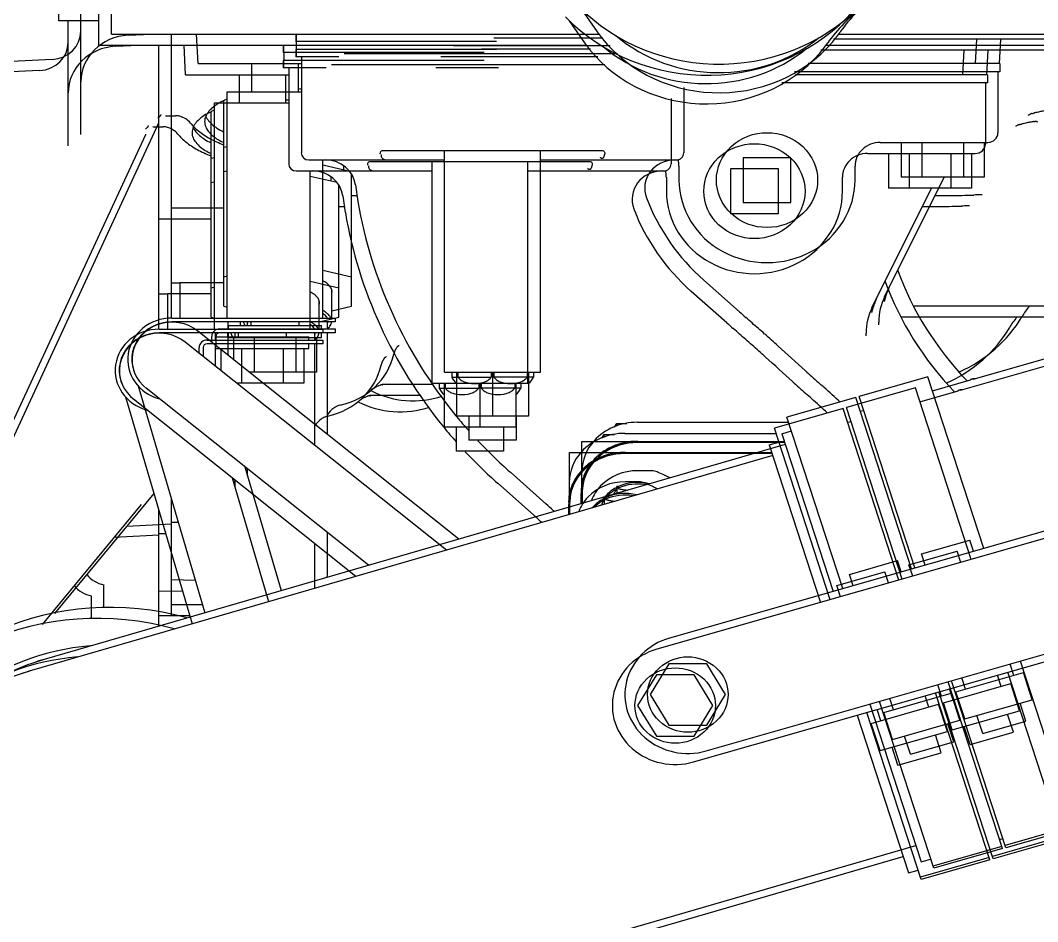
# Model space of a CAD drawing. Header units: inches. Extents: x 4821 to 127877, y 58012 to 433683.
# Drawn here: x 81696 to 81970.5, y 383471.6 to 383714.9 of the extents above; entities that cross this region are included whole.
import ezdxf

# ---------------------------------------------------------------- set-up
doc = ezdxf.new("R2010")
doc.units = ezdxf.units.IN
doc.header["$MEASUREMENT"] = 0
for name, color, linetype in [('A-FURN-FIXD', 10, 'Continuous'), ('A-WALL', 53, 'Continuous'), ('Cloums$0$A-COL-HAT', 8, 'Continuous'), ('EMG - ELEC - ID', 26, 'Continuous'), ('NECB-COLUM', 50, 'Continuous')]:
    doc.layers.add(name, color=color, linetype=linetype)

# ---------------------------------------------------------------- blocks, each defined once
blk = doc.blocks.new('COL BASEMT')
at = {"layer": 'Cloums$0$A-COL-HAT'}
h = blk.add_hatch(dxfattribs=at)
h.set_pattern_fill('ANSI31', color=256, scale=500)
h.set_pattern_definition([(45, (1452118.876, 42013.15), (-44.194174, 44.194174), [])])
h.paths.add_polyline_path([(1693546.85, 345625.99), (1693946.85, 345625.99), (1693950.94, 348875.93), (1693546.85, 348875.93)])
h.paths.add_polyline_path([(1688721.85, 335900.88), (1689121.55, 335900.88), (1689121.85, 337327.04), (1693949.19, 337326.96), (1693946.85, 345125.99), (1693546.85, 345125.99), (1693546.85, 337726.97), (1688721.85, 337727.04)])
h.paths.add_polyline_path([(1641271.85, 335200.88), (1640873.67, 335200.88), (1640871.85, 323973.06), (1689121.85, 323973.08), (1689121.4, 335200.88), (1688721.85, 335200.88), (1688721.85, 324373.08), (1641271.85, 324373.06)])
edge = h.paths.add_edge_path()
edge.add_line((1636446.85, 345125.99), (1636046.85, 345125.99))
edge.add_line((1636046.85, 345125.99), (1636049.02, 337698.91))
edge.add_arc((1626263.14, 338211.03), 9799.28, 305.315023, 357.004292, ccw=False)
edge.add_line((1631927.82, 330214.96), (1632171.53, 329896.4))
edge.add_arc((1626336.78, 338141.43), 10100.73, 305.285859, 355.375183)
edge.add_line((1636404.63, 337327), (1640874.01, 337327))
edge.add_line((1640874.01, 337327), (1640873.78, 335900.88))
edge.add_line((1640873.78, 335900.88), (1641271.85, 335900.88))
edge.add_line((1641271.85, 335900.88), (1641271.85, 337725.88))
edge.add_line((1641271.85, 337725.88), (1636446.85, 337725.88))
edge.add_line((1636446.85, 337725.88), (1636446.85, 345125.99))
h.paths.add_polyline_path([(1636046.85, 345625.99), (1636446.85, 345625.99), (1636446.85, 348875.93), (1636048.92, 348875.93)])
blk = doc.blocks.new('A$C0e128a0b')
at = {"layer": 'A-FURN-FIXD'}
for p, q in [((794.75, 1393.94), (744.72, 1569.03)), ((720.58, 1561.18), (770.61, 1386.1)), ((699.56, 1481.55), (699.56, 1438.48)), ((715.16, 1451.07), (706.35, 1481.93)), ((641.31, 1422.22), (641.31, 1477.14)), ((642.43, 1477.14), (642.43, 1421.17)), ((811.26, 1472.81), (775.53, 1461.2)), ((810.76, 1472.65), (814.97, 1457.92)), ((811.26, 1472.81), (815.47, 1458.09)), ((783.79, 1463.71), (777.99, 1461.83)), ((787.91, 1449.29), (783.79, 1463.71)), ((782.11, 1447.41), (777.99, 1461.83)), ((788.38, 1462.39), (784.52, 1461.14)), ((791.03, 1453.12), (788.38, 1462.39)), ((778.58, 1459.77), (776.17, 1458.98)), ((642.43, 1456.93), (647.65, 1456.64)), ((647.65, 1456.82), (647.65, 1415.75)), ((647.65, 1456.82), (649.37, 1456.82)), ((649.37, 1456.82), (649.37, 1412.84)), ((815.47, 1458.09), (779.74, 1446.47)), ((815.67, 1457.37), (779.95, 1445.75)), ((813.7, 1456.72), (813.49, 1457.44)), ((815.18, 1457.2), (819.39, 1442.48)), ((815.67, 1457.37), (819.88, 1442.64)), ((649.37, 1456.39), (662.49, 1456.39)), ((664.51, 1431.19), (664.51, 1454.24)), ((664.51, 1453.43), (671.95, 1453.43)), ((671.95, 1453.43), (671.95, 1435.66)), ((675.74, 1452.99), (675.74, 1453)), ((751.4, 1453.35), (714.7, 1441.42)), ((791.03, 1453.12), (787.17, 1451.87)), ((642.43, 1451.78), (647.65, 1451.49)), ((717.65, 1442.38), (715.32, 1450.54)), ((752.03, 1451.14), (749.61, 1450.35)), ((752.56, 1440.05), (749.61, 1450.35)), ((664.51, 1448.99), (671.95, 1448.99)), ((713.61, 1448.13), (713.61, 1448.13)), ((781.52, 1449.47), (779.11, 1448.69)), ((787.91, 1449.29), (782.11, 1447.41)), ((788.2, 1448.26), (782.41, 1446.38)), ((792.32, 1433.85), (788.2, 1448.26)), ((675.87, 1442.92), (675.87, 1446.04)), ((786.53, 1431.96), (782.41, 1446.38)), ((792.8, 1446.94), (788.94, 1445.69)), ((795.45, 1437.68), (792.8, 1446.94)), ((697.57, 1432.12), (671.95, 1444.87)), ((783, 1444.32), (780.58, 1443.54)), ((714.7, 1441.42), (718.91, 1426.69)), ((819.88, 1442.64), (784.16, 1431.02)), ((818.49, 1439.93), (817.9, 1441.99)), ((664.51, 1440.1), (671.95, 1440.1)), ((754.97, 1440.84), (752.56, 1440.05)), ((784.75, 1428.96), (818.49, 1439.93)), ((755.6, 1438.62), (718.91, 1426.69)), ((755.81, 1437.9), (719.12, 1425.97)), ((795.45, 1437.68), (791.59, 1436.42)), ((860.89, 1280.58), (814.98, 1438.79)), ((664.51, 1435.66), (671.95, 1435.66)), ((756.44, 1435.69), (754.03, 1434.9)), ((756.97, 1424.6), (754.03, 1434.9)), ((785.94, 1434.02), (783.53, 1433.24)), ((792.32, 1433.85), (786.53, 1431.96)), ((697.63, 1432.32), (697.63, 1432.32)), ((703.58, 1430.87), (703, 1430.87)), ((722.06, 1426.93), (721.86, 1427.65)), ((672.58, 1425.81), (669.56, 1425.81)), ((719.12, 1425.97), (723.33, 1411.24)), ((759.39, 1425.39), (756.97, 1424.6)), ((640.84, 1422.66), (640.84, 1422.66)), ((760.02, 1423.17), (723.33, 1411.24)), ((726.86, 1410.14), (760.61, 1421.11)), ((715.91, 1417.99), (715.92, 1418)), ((667.78, 1412.09), (667.78, 1401.84)), ((677.39, 1412.09), (667.78, 1412.09)), ((677.39, 1401.84), (677.39, 1412.09)), ((724.42, 1379.21), (724.42, 1411.6)), ((726.86, 1410.14), (726.27, 1412.2)), ((729.14, 1410.88), (775.17, 1252.28)), ((728.49, 1367.37), (728.49, 1410.67)), ((728.51, 1379.28), (728.51, 1410.68)), ((728.75, 1410.75), (728.75, 1379.28)), ((667.78, 1401.84), (677.39, 1401.84)), ((700.79, 1401.09), (694.03, 1393.45)), ((782.68, 1398.1), (776.12, 1394.06)), ((789.25, 1394.06), (782.68, 1398.1)), ((694.03, 1393.46), (694.03, 1393.46)), ((776.12, 1394.06), (776.12, 1385.98)), ((789.25, 1385.98), (789.25, 1394.06)), ((652.78, 1389.15), (666.74, 1389.15)), ((668.26, 1358.49), (668.26, 1387.53)), ((669.56, 1388.13), (672.58, 1388.13)), ((776.12, 1385.98), (782.68, 1381.94)), ((782.68, 1381.94), (789.25, 1385.98)), ((734.79, 1382.61), (734.79, 1379.28)), ((728.49, 1379.21), (728.49, 1379.21)), ((728.51, 1379.25), (728.51, 1379.25)), ((724.68, 1374.83), (724.68, 1377)), ((728.61, 1377.4), (728.61, 1377.4)), ((728.76, 1376.51), (728.76, 1376.51)), ((641.61, 1374.6), (641.61, 1374.6)), ((645.45, 1316.46), (645.45, 1374.94)), ((725.45, 1374.33), (724.68, 1374.83)), ((725.27, 1374.83), (724.68, 1374.83)), ((729.22, 1374.84), (729.22, 1374.84)), ((729.65, 1373.77), (729.65, 1373.77)), ((738.19, 1375.13), (738.19, 1374.83)), ((738.19, 1375.13), (738.55, 1375.13)), ((738.19, 1375.13), (738.19, 1375.13)), ((738.19, 1374.83), (738.42, 1374.68)), ((738.19, 1374.83), (739.6, 1374.83)), ((738.42, 1374.68), (738.78, 1374.68)), ((738.55, 1375.13), (738.55, 1375.13)), ((642.17, 1371.87), (642.17, 1348.54)), ((643.83, 1373.43), (643.83, 1339.86)), ((666.24, 1371.83), (666.3, 1372)), ((666.24, 1324.64), (666.24, 1371.83)), ((666.3, 1372), (666.48, 1372.15)), ((666.48, 1372.15), (666.74, 1372.25)), ((666.74, 1372.25), (666.84, 1372.26)), ((666.84, 1372.26), (666.95, 1372.26)), ((666.95, 1372.26), (667.05, 1372.25)), ((730.34, 1372.46), (730.34, 1372.46)), ((636.1, 1367.35), (640.84, 1370.63)), ((641.31, 1266.69), (641.31, 1371.06)), ((731.18, 1371.27), (731.18, 1371.27)), ((731.92, 1370.43), (731.92, 1370.43)), ((737.95, 1367.37), (728.49, 1367.37)), ((737.95, 1367.29), (737.95, 1367.29)), ((739.32, 1367.43), (741.75, 1367.43)), ((739.32, 1367.43), (739.32, 1367.43)), ((738.91, 1367.22), (738.91, 1367.22)), ((739.13, 1367.22), (739.13, 1367.22)), ((739.14, 1367.23), (739.14, 1367.23)), ((739.3, 1367.22), (739.3, 1367.22)), ((741.81, 1367.22), (739.66, 1367.22)), ((739.66, 1367.22), (739.66, 1367.22)), ((735.11, 1352.04), (741.88, 1359.67)), ((713.68, 1358.49), (666.24, 1358.49)), ((713.68, 1337.98), (713.68, 1358.49)), ((713.68, 1356.97), (714.73, 1356.97)), ((714.73, 1356.97), (714.73, 1355.93)), ((713.68, 1355.93), (723.08, 1355.93)), ((713.68, 1355.67), (714.73, 1355.67)), ((714.73, 1355.67), (714.73, 1348.49)), ((723.08, 1355.93), (723.08, 1340.54)), ((646.2, 1352.21), (646.2, 1338.8)), ((723.08, 1353.29), (728.25, 1353.29)), ((728.25, 1353.29), (728.25, 1343.17)), ((642.92, 1349.1), (642.92, 1306.13)), ((644.59, 1349.1), (644.59, 1306.13)), ((713.68, 1348.49), (714.73, 1348.49)), ((713.68, 1348.23), (723.08, 1348.23)), ((713.68, 1347.97), (714.73, 1347.97)), ((714.73, 1340.8), (714.73, 1347.97)), ((728.36, 1345.09), (728.36, 1345.09)), ((723.08, 1343.17), (728.25, 1343.17)), ((749.41, 1341.04), (704.88, 1285.15)), ((713.68, 1340.8), (714.73, 1340.8)), ((713.68, 1340.54), (723.08, 1340.54)), ((713.68, 1339.5), (714.73, 1339.5)), ((714.73, 1339.5), (714.73, 1340.54)), ((723, 1340.4), (723, 1340.4)), ((723.12, 1340.5), (723.18, 1340.54)), ((723.18, 1340.54), (723.18, 1340.54)), ((713.68, 1337.98), (666.24, 1337.98)), ((668.26, 1308.93), (668.26, 1337.98)), ((716.35, 1335.59), (716.35, 1324.59)), ((666.3, 1324.47), (666.24, 1324.64)), ((666.48, 1324.32), (666.3, 1324.47)), ((666.74, 1324.22), (666.48, 1324.32)), ((666.84, 1324.21), (666.74, 1324.22)), ((666.95, 1324.21), (666.84, 1324.21)), ((667.05, 1324.22), (666.95, 1324.21)), ((755.02, 1321.68), (717.09, 1274.08)), ((673.6, 1318.89), (677.14, 1319.42)), ((677.14, 1319.42), (677.14, 1319.42)), ((670.73, 1317.67), (669.41, 1311.88)), ((699.58, 1318.04), (671.38, 1318.04)), ((675.87, 1318.04), (675.87, 1319.23)), ((693.32, 1318.04), (691.92, 1311.88)), ((700.55, 1313.81), (699.58, 1318.04)), ((646.2, 1315.35), (646.2, 1306.13)), ((669.46, 1316.33), (670.43, 1316.33)), ((702.11, 1313.81), (696.05, 1313.81)), ((696.86, 1313.83), (696.86, 1313.83)), ((702.11, 1279.58), (702.11, 1314.58)), ((702.11, 1314.58), (702.92, 1314.58)), ((702.92, 1314.58), (702.92, 1279.58)), ((704.44, 1312.92), (702.92, 1312.92)), ((703.18, 1312.93), (703.18, 1312.93)), ((704.44, 1289.85), (704.44, 1314.58)), ((704.44, 1314.58), (705.24, 1314.58)), ((705.24, 1314.58), (705.24, 1289.85)), ((727, 1312.92), (705.24, 1312.92)), ((753.53, 1312.92), (748.04, 1312.92)), ((702.11, 1311.88), (668.26, 1311.88)), ((703.73, 1291.7), (703.73, 1311.61)), ((704.44, 1311.61), (703.73, 1311.61)), ((706.25, 1311.61), (705.24, 1311.61)), ((706.25, 1291.7), (706.25, 1311.61)), ((706.25, 1310.54), (713.69, 1310.54)), ((713.69, 1310.54), (713.69, 1296.21)), ((646.2, 1307.32), (666.74, 1307.32)), ((647.65, 1285.25), (647.65, 1307.32)), ((647.65, 1306.64), (653.66, 1306.64)), ((653.08, 1306.64), (653.08, 1306.64)), ((653.66, 1291.43), (653.66, 1307.32)), ((702.92, 1306.79), (703.73, 1306.79)), ((641.31, 1306.17), (642.92, 1306.17)), ((641.31, 1306.13), (642.92, 1306.13)), ((642.92, 1306.24), (644.59, 1306.24)), ((644.59, 1306.17), (646.2, 1306.17)), ((644.59, 1306.13), (646.2, 1306.13)), ((706.25, 1306.1), (713.69, 1306.1)), ((733.94, 1295.23), (760.44, 1303.01)), ((647.65, 1296.67), (653.66, 1296.67)), ((702.92, 1296.52), (703.73, 1296.52)), ((703.73, 1295.82), (702.92, 1295.82)), ((703.18, 1295.8), (703.18, 1295.8)), ((706.25, 1297.21), (713.69, 1297.21)), ((735.96, 1295.82), (734.41, 1295.82)), ((734.68, 1295.44), (734.68, 1295.82)), ((703.73, 1294.26), (702.92, 1294.26)), ((702.11, 1291.43), (653.66, 1291.43)), ((665.51, 1290.69), (665.35, 1291.43)), ((670.65, 1291.43), (670.82, 1290.69)), ((693.16, 1291.43), (693.32, 1290.69)), ((699.58, 1290.69), (699.75, 1291.43)), ((702.92, 1291.57), (704.44, 1291.57)), ((704.44, 1291.7), (703.73, 1291.7)), ((706.25, 1291.7), (705.24, 1291.7)), ((705.24, 1291.57), (709.99, 1291.57)), ((706.25, 1292.77), (710.95, 1292.77)), ((655.58, 1290.69), (655.58, 1290.69)), ((699.58, 1290.69), (655.59, 1290.69)), ((678.55, 1290.69), (678.55, 1279.5)), ((694.51, 1281.34), (694.51, 1290.69)), ((706.05, 1288.99), (707.94, 1288.99)), ((707.25, 1288.13), (706.05, 1288.13)), ((647.65, 1285.25), (641.31, 1284.9)), ((716.58, 1272.39), (765.18, 1286.67)), ((758.28, 1284.64), (758.16, 1279.5)), ((763.4, 1279.5), (763.4, 1286.14)), ((658.79, 1279.5), (658.79, 1280.4)), ((658.93, 1281.33), (658.93, 1281.33)), ((694.51, 1281.34), (702.11, 1281.34)), ((694.61, 1281.34), (694.61, 1279.5)), ((702.92, 1281.34), (703.16, 1281.34)), ((745.89, 1281), (745.89, 1279.5)), ((702.11, 1279.5), (641.31, 1279.5)), ((658.84, 1278.32), (658.79, 1279.5)), ((658.85, 1278.26), (658.84, 1278.33)), ((765.61, 1279.5), (740.77, 1279.5)), ((746.24, 1279.5), (746.71, 1269.93)), ((658.55, 1277.3), (658.55, 1277.3)), ((660.46, 1276.71), (660.41, 1276.75)), ((660.46, 1276.71), (660.46, 1276.71)), ((660.49, 1276.69), (660.46, 1276.71)), ((660.51, 1276.68), (751.97, 1234.28)), ((641.58, 1270.22), (641.33, 1275.15)), ((739.67, 1275.75), (765.33, 1254.51)), ((713.11, 1271.37), (713.32, 1271.44)), ((641.31, 1266.69), (303.8, 1266.69)), ((636.12, 1266.69), (636.12, 1258.08)), ((759.19, 1265.07), (759.19, 1265.07)), ((764.14, 1265.07), (759.2, 1265.07)), ((662.85, 1260.12), (636.12, 1260.12)), ((636.12, 1258.08), (611.3, 1258.08)), ((646.76, 1253.99), (647.26, 1243.94))]:
    blk.add_line(p, q, dxfattribs=at)
for centre, major_axis, start_param, end_param in [((654.68, 1468.27), (0, -3.33), 1.284603, 1.32478), ((657.13, 1467.61), (0, -0.63), 1.325873, 1.420808), ((657.6, 1467.56), (0, 0.124), -1.551675, -1.342298), ((657.49, 1467.55), (0, -0.249), 1.421115, 1.584745), ((658.2, 1467.15), (0, 0.585), 1.347059, 1.708368), ((658.67, 1467.22), (0, 1.09), 1.706665, 1.773265), ((658.72, 1467.03), (0, -1.16), 4.447893, 4.493008), ((655.28, 1466.45), (0, -2.6), 1.742385, 1.7844), ((655.56, 1466.51), (0, 2.3), -1.437796, -1.404794), ((652.78, 1466.12), (0, -5.29), 1.68117, 1.703349), ((666.33, 1467.72), (0, -9.26), -1.460195, -1.447323), ((660.19, 1466.9), (0, 2.65), 1.692325, 1.736973), ((661.61, 1467.17), (0, 4.19), 1.740477, 1.759048), ((689.08, 1472.7), (0, 34.01), 1.757384, 1.784292), ((701.36, 1475.57), (0, -47.42), -1.356527, -1.346869), ((683.61, 1471.06), (0, 27.95), 1.787821, 1.808186), ((664.96, 1466.25), (0, -7.5), -1.333331, -1.287089), ((652.4, 1462.24), (0, 6.5), -1.325158, -1.271902), ((656.39, 1463.32), (0, 2.1), -1.384048, -1.332156), ((660.94, 1464.17), (0, -2.82), -1.410271, -1.353812), ((659.1, 1463.74), (0, -0.814), -1.349931, -1.130502), ((659.38, 1463.89), (0, -1.15), -1.11955, -0.991988), ((655.58, 1461.17), (0, -3.73), 2.103249, 2.166026), ((658.04, 1462.73), (0, 0.681), -1.149486, -1.050333), ((711.6, 1480.37), (0, 21.53), 2.502289, 2.63473), ((658.56, 1462.93), (0, -0.0912), 0.288253, 0.932354), ((658.37, 1462.88), (0, 0.299), -1.336066, -1.144127), ((658.57, 1462.92), (0, -0.0746), 0.999102, 1.55484), ((658.52, 1462.92), (0, -0.134), 1.540612, 1.808472), ((688.08, 1435.19), (0, -30.15), 2.014452, 2.634771), ((662.49, 1454.24), (0, 2.15), -1.570796, 0), ((715.09, 1453.08), (0, -41.97), -1.56894, -1.558577), ((749.05, 1453.71), (0, 78.2), 1.585417, 1.6021), ((402.24, 1441.82), (0, 291.92), -1.547374, -1.538435), ((568.49, 1446.02), (0, 114.54), -1.570573, -1.547791), ((669.53, 1504.3), (0, -73.35), 0.329034, 0.73282), ((700.72, 1444.91), (0, -13.01), -0.432591, -0.408233), ((702.01, 1448.19), (0, 16.56), 2.735491, 2.792895), ((700.17, 1442.67), (0, -10.71), -0.351827, -0.320731), ((657.14, 1449.35), (0, -31.86), -0.932377, -0.577134), ((669.56, 1431.19), (0, 5.38), 1.570796, 3.141593), ((699.46, 1440.37), (0, -8.28), -0.322261, -0.25529), ((703, 1444.87), (0, 14), 2.70526, 3.141592), ((699.78, 1441.73), (0, 9.68), 2.888336, 2.902412), ((699.72, 1441.48), (0, 9.43), 2.902078, 2.913782), ((701.06, 1447.73), (0, 15.84), 2.915354, 2.929292), ((686.57, 1376.05), (0, 57.49), -0.216143, -0.212301), ((695.92, 1421.5), (0, 10.96), -0.231621, -0.216512), ((696.87, 1425.75), (0, -6.59), 2.88541, 2.910526), ((698.54, 1432.57), (0, 0.458), 2.885393, 2.906662), ((698.63, 1432.97), (0, 0.873), 2.908391, 2.930542), ((697.82, 1428.92), (0, -3.26), 2.924702, 2.930592), ((698.36, 1431.52), (0, 0.604), -0.241345, -0.217489), ((698.41, 1431.77), (0, 0.351), -0.294843, -0.239976), ((698.45, 1431.88), (0, -0.232), 2.742581, 2.848052), ((698.46, 1431.93), (0, -0.184), 2.532303, 2.743872), ((698.53, 1432.03), (0, 0.0524), -0.674531, -0.596607), ((698.55, 1432.06), (0, 0.0205), -0.802538, -0.675456), ((698.56, 1432.06), (0, 0.0115), -1.01448, -0.800739), ((698.56, 1432.07), (0, 0.00719), -1.502737, -1.008425), ((609.41, 1396.75), (0, -40.91), 0.73996, 2.44791), ((672.58, 1406.97), (0, -18.84), 0, 3.141593), ((625.71, 1397.76), (0, -29.67), 2.469466, 2.566491), ((2995.98, -919.35), (0, 3373.16), 0.803356, 0.804773), ((624.55, 1396.66), (0, -31.3), 0.588577, 2.460294), ((618.81, 1396.62), (0, -32.81), 0.835187, 2.286385), ((672.58, 1406.97), (0, 10.83), 3.926991, 10.210176), ((314.65, 1825.93), (0, -591.28), 0.802667, 0.809433), ((1078.98, 1049.15), (0, -534.82), 3.948305, 3.951364), ((2481.03, -408), (0, 2622.8), 0.802232, 0.805283), ((1221.93, 883.6), (0, 759.48), 0.806172, 0.811439), ((988.68, 1119.99), (0, 416.28), 0.81184, 0.81627), ((3277.17, -1171.26), (0, 3764.2), 0.816957, 0.817937), ((115.92, 1989.69), (0, 857.7), 3.956059, 3.958209), ((782.68, 1390.02), (0, 8.61), 3.926991, 10.210176), ((661.22, 1426.53), (0, -48.15), 0.341554, 0.813645), ((782.68, 1390.02), (0, -13.46), -1.274928, 1.866665), ((666.74, 1387.53), (0, -1.62), 1.570796, 3.141593), ((669.56, 1382.74), (0, 5.38), 0, 0.275502), ((674.32, 1387.25), (0, -6.46), -1.569422, 0.341548), ((749.88, 1377.27), (0, 16.97), 1.093765, 1.181905), ((745.8, 1379.54), (0, -12.06), 4.135508, 4.237565), ((747.58, 1378.29), (0, -14.32), 4.324747, 4.405989), ((745.93, 1379.28), (0, 9.24), 1.299221, 2.035894), ((746.29, 1379.28), (0, 9.24), 1.376783, 2.035894), ((735.77, 1379.14), (0, -12.11), 4.706619, 5.571974), ((740.3, 1379.21), (0, -12.6), -1.570624, -1.42612), ((740.47, 1379.28), (0, -12.76), -1.570796, -1.568734), ((740.41, 1379.26), (0, 12.69), 1.571729, 2.003648), ((740.19, 1379.24), (0, 12.21), 1.567982, 2.212531), ((744.78, 1379.21), (0, -10.66), 4.706109, 5.540175), ((740.26, 1379.21), (0, 12.56), 1.715427, 1.78695), ((740.11, 1379.17), (0, 12.39), 1.786938, 1.927976), ((732.4, 1377.36), (0, 6.95), 4.478839, 4.535418), ((728.69, 1378.06), (0, 10.97), 4.536016, 4.607736), ((721.22, 1378.92), (0, 18.98), 4.606804, 4.617097), ((739.97, 1379.12), (0, -12.24), -1.213498, -1.11859), ((739.54, 1378.75), (0, -11.63), -1.144614, -0.409668), ((739.78, 1379.02), (0, 12.02), 2.023032, 2.148006), ((745.36, 1378.95), (0, -8.54), -1.047583, -0.68475), ((736.43, 1376.16), (0, -2.49), 1.145226, 1.250763), ((734.82, 1376.74), (0, 4.3), 4.390682, 4.482188), ((735.33, 1365.41), (0, -9.98), 2.739594, 2.764477), ((745.71, 1378.95), (0, 8.54), 2.094047, 2.382139), ((733.39, 1360.74), (0, -15.09), 2.684836, 2.734219), ((727.86, 1348.86), (0, -28.35), 2.676318, 2.682878), ((666.4, 1368.68), (0, -3.64), 2.875261, 2.950781), ((666.73, 1369.96), (0, -2.31), 2.762088, 2.877712), ((667.03, 1370.77), (0, 1.44), -0.481323, -0.382292), ((667.26, 1371.23), (0, -0.914), 2.515696, 2.660307), ((667.45, 1371.51), (0, -0.565), 2.343194, 2.51383), ((667.56, 1371.63), (0, -0.399), 2.171714, 2.339661), ((667.67, 1371.71), (0, -0.262), 1.463664, 2.190395), ((667.47, 1371.74), (0, -0.481), 1.187156, 1.337816), ((667.58, 1371.71), (0, -0.355), 1.338445, 1.466588), ((739.62, 1378.9), (0, 11.8), 2.148042, 2.274523), ((739.39, 1378.53), (0, 11.1), 2.207413, 3.119434), ((745, 1378.44), (0, -7.91), -0.688111, -0.680984), ((666.66, 1372.24), (0, 1.48), 3.987646, 4.057048), ((666.94, 1372.02), (0, -1.11), 0.908169, 1.076488), ((667.28, 1371.82), (0, 0.693), 4.221744, 4.332638), ((734.98, 1378.24), (0, -10.88), -0.706449, -0.003472), ((739.38, 1378.69), (0, 11.47), 2.274793, 2.374878), ((739.26, 1378.56), (0, -11.29), -0.766777, -0.585328), ((743.97, 1378.32), (0, -9.42), -0.739, -0.321076), ((739.67, 1378.01), (0, -10.79), -0.499223, -0.053086), ((739.15, 1377.97), (0, 10.76), 2.738972, 3.02234), ((739.14, 1377.89), (0, 10.68), 3.022352, 3.11848), ((739.32, 1378.08), (0, -10.65), -0.016069, -0.000023), ((739.13, 1377.77), (0, 10.56), 3.118577, 3.141587), ((739.66, 1377.85), (0, -10.63), -0.052376, -0.036246), ((739.66, 1377.79), (0, 10.57), 3.10531, 3.141578), ((796.7, 1304.3), (0, -80.53), 3.92749, 3.954329), ((824.38, 1274.89), (0, 122.21), 0.783924, 0.786401), ((713.68, 1353.82), (0, 3.34), -0.887564, -0.339837), ((713.38, 1353.49), (0, 2.61), -0.922335, -0.584166), ((712.71, 1352.97), (0, -3.49), 1.96281, 2.215655), ((711.49, 1352.43), (0, 4.9), -1.385599, -1.179544), ((709.69, 1352.08), (0, 6.85), 4.528241, 4.896527), ((661.06, 1426.71), (0, -108.69), 0.721428, 0.813455), ((712.75, 1351.17), (0, 3.44), 4.065554, 4.322342), ((711.49, 1351.73), (0, -4.9), 1.179556, 1.385568), ((713.42, 1350.63), (0, -2.55), 0.579893, 0.926597), ((713.38, 1345.79), (0, -2.61), 2.219256, 2.557427), ((712.71, 1345.27), (0, -3.49), 1.96281, 2.215653), ((711.49, 1344.74), (0, -4.9), 1.755989, 1.962049), ((709.69, 1344.39), (0, 6.85), 4.52824, 4.896527), ((713.42, 1342.93), (0, -2.55), 0.579893, 0.926597), ((712.75, 1343.47), (0, -3.44), 0.923961, 1.180749), ((711.49, 1344.03), (0, 4.9), 4.321149, 4.527161), ((661.36, 1426.35), (0, -108.22), 0.655255, 0.69348), ((661.23, 1426.53), (0, 108.44), 3.298749, 3.794635), ((713.68, 1342.65), (0, 3.34), 3.48143, 4.029156), ((661.3, 1426.43), (0, 108.31), 3.794629, 3.796111), ((702.15, 1331.24), (0, -18.84), 1.069322, 1.906907), ((707.98, 1328.07), (0, -0.1), 3.688099, 3.859273), ((707.97, 1328.1), (0, -0.0635), 2.926955, 3.713352), ((707.95, 1328.06), (0, 0.109), -0.752318, -0.251109), ((707.85, 1327.93), (0, 0.275), -0.850593, -0.712922), ((707.54, 1327.64), (0, 0.718), -0.983065, -0.859123), ((703.64, 1324.84), (0, -5.73), 2.146072, 2.163303), ((709.25, 1328.72), (0, 1.4), 2.14501, 2.214726), ((708.62, 1328.21), (0, -0.551), -0.925163, -0.562178), ((708.75, 1328.43), (0, -0.815), -0.562873, -0.476609), ((807.69, 1540.74), (0, 237.91), 2.680195, 2.68078), ((704.96, 1320.44), (0, -8.14), 2.612089, 2.65724), ((710.04, 1329.86), (0, -2.73), -0.499182, -0.444637), ((710.23, 1330.32), (0, -3.23), -0.441668, -0.350515), ((710.92, 1332.33), (0, -5.37), -0.35024, -0.213445), ((706.93, 1312.34), (0, 15.07), -1.350561, -0.208574), ((667.42, 1325.18), (0, 0.779), 2.745859, 3.184388), ((667.43, 1324.99), (0, 0.592), 3.189173, 3.443788), ((667.4, 1325.05), (0, -0.657), 0.309497, 0.627822), ((667.27, 1325.25), (0, 0.901), 3.771846, 4.014974), ((666.96, 1325.52), (0, -1.33), 0.876503, 1.10308), ((666.5, 1325.76), (0, 1.88), 4.245522, 4.69735), ((716.31, 1324.73), (0, -0.0889), 3.239203, 3.360971), ((716.31, 1324.76), (0, -0.0582), 2.089867, 3.292993), ((716.24, 1324.71), (0, 0.147), -1.387183, -1.032785), ((716, 1324.65), (0, 0.412), -1.486136, -1.361474), ((715.33, 1324.59), (0, 1.13), -1.563482, -1.484979), ((720.14, 1324.63), (0, 4), 1.578197, 1.60918), ((716.92, 1324.49), (0, 0.568), 1.602305, 2.03463), ((721.83, 1327.02), (0, -6.38), -1.119366, -1.106063), ((712.55, 1322.16), (0, -4.65), 1.928532, 2.01643), ((719.69, 1325.25), (0, -3.57), -1.149281, -1.098293), ((722.3, 1326.7), (0, -6.72), -1.095145, -1.054747), ((722.1, 1326.53), (0, 6.45), 2.08082, 2.292011), ((674.32, 1312.48), (0, 6.46), 0.121804, 1.569863), ((723.01, 1316.21), (0, -2.51), -1.338089, -1.315896), ((723.56, 1316.39), (0, 3.12), 1.83323, 2.029638), ((724.8, 1317.01), (0, 4.58), 2.02375, 2.218203), ((698.29, 1309.71), (0, 4.92), 0.858357, 0.953771), ((697.69, 1310.26), (0, -4.08), 3.950015, 3.999831), ((697.19, 1310.79), (0, 3.32), 0.644348, 0.812917), ((696.73, 1311.45), (0, 2.5), 0.461812, 0.645192), ((696.51, 1311.92), (0, 1.97), 0.255218, 0.461028), ((696.47, 1312.06), (0, -1.83), 3.304204, 3.395399), ((696.45, 1312.18), (0, 1.7), 0.001156, 0.164341), ((696.45, 1312.13), (0, 1.75), -0.256563, -0.003011), ((704.37, 1309.85), (0, 4.58), 0.834304, 0.921111), ((703.82, 1310.38), (0, 3.79), 0.772981, 0.83405), ((703.36, 1310.91), (0, -3.07), 3.730429, 3.919429), ((702.94, 1311.57), (0, 2.27), 0.400807, 0.587524), ((702.97, 1310.87), (0, -2.17), 3.575493, 3.764837), ((702.76, 1312.04), (0, -1.76), 2.81981, 3.041121), ((702.76, 1311.4), (0, 1.6), -0.282255, -0.109372), ((702.65, 1311.7), (0, -2.13), 2.609929, 2.8199), ((702.38, 1311.22), (0, 2.68), -0.677111, -0.531672), ((701.89, 1310.57), (0, -3.52), 2.304946, 2.463087), ((725.38, 1317.48), (0, -5.35), -0.922011, -0.547389), ((753.58, 1108.94), (0, 203.97), -0.008894, 0.000281), ((754.06, 1141.26), (0, 171.65), -0.021868, -0.007589), ((700.16, 1308.39), (0, 7.31), 1.040022, 1.072106), ((699.25, 1308.98), (0, 6.18), 0.953388, 1.042139), ((706.13, 1308.55), (0, -6.87), 4.158284, 4.204554), ((705.2, 1309.18), (0, 5.69), 0.92118, 1.018977), ((704.14, 1309.46), (0, 4.06), 0.806179, 0.929792), ((703.41, 1310.21), (0, -2.98), 3.765695, 3.949756), ((818.03, 1266.43), (0, 57.6), 1.282297, 5.601282), ((666.74, 1308.93), (0, 1.62), 3.141593, 4.712389), ((691.43, 1304.43), (0, -40.97), 4.641771, 4.658438), ((702.76, 1297.34), (0, 1.6), 3.250966, 3.4239), ((702.77, 1296.63), (0, 1.69), 3.239999, 3.291644), ((702.74, 1296.77), (0, 1.84), 3.295251, 3.502278), ((702.62, 1297.11), (0, -2.21), 0.361416, 0.573041), ((669.21, 1298.12), (0, 16.33), 1.993246, 2.043071), ((667.47, 1297.16), (0, -14.24), -1.09911, -1.055717), ((665.29, 1295.8), (0, -11.55), -1.059334, -0.934426), ((662.96, 1293.96), (0, -8.45), -0.934551, -0.812576), ((654.39, 1294.38), (0, 9.1), 3.968974, 4.11516), ((651.37, 1296.56), (0, -12.99), 0.973538, 1.1015), ((656.2, 1294.78), (0, -9.77), 0.866341, 0.992807), ((645.93, 1298.74), (0, -21.89), 1.044058, 1.19404), ((653.34, 1296.77), (0, 13.41), 4.134511, 4.242047), ((706.05, 1289.85), (0, 1.72), 1.570796, 3.141593), ((706.05, 1289.85), (0, -0.861), 4.712389, 6.283185), ((818.03, 1266.43), (0, 48.99), 1.658742, 5.224837), ((661.51, 1292.48), (0, 6.31), 2.326875, 2.473854), ((660.53, 1291.11), (0, 4.59), 2.468023, 2.737592), ((660.08, 1289.98), (0, -3.36), -0.40372, -0.004706), ((657.56, 1290.52), (0, 3.94), 3.519416, 3.582765), ((657.16, 1291.32), (0, -4.84), 0.449101, 0.70697), ((660.04, 1289.99), (0, 3.37), 3.147537, 3.514413), ((656.01, 1292.81), (0, 6.77), 3.843482, 3.966329), ((659.68, 1290.95), (0, 4.41), 3.517879, 3.775213), ((650.29, 1296.04), (0, 16.52), 4.003179, 4.185431), ((658.51, 1292.63), (0, -6.49), 0.635121, 0.873133), ((652.62, 1293.96), (0, -13.28), 0.673473, 0.858947), ((710.99, 1279.62), (0, 8.55), 0.866375, 4.036519), ((663.08, 1279.94), (0, 4.65), 0.668803, 1.266059), ((661.64, 1280.37), (0, 3.04), 1.379465, 1.565702), ((662.12, 1280.29), (0, -3.57), 4.41585, 4.524518), ((710.94, 1279.58), (0, 9.41), 1.570796, 4.434032), ((710.94, 1279.58), (0, -8.55), 4.712389, 6.704046), ((658.07, 1275.75), (0, -1.63), 2.754266, 2.820087), ((658.16, 1275.98), (0, -1.38), 2.679284, 2.755387), ((658.3, 1276.28), (0, 1.04), -0.749281, -0.462359), ((658.42, 1276.42), (0, 0.851), -0.975141, -0.750184), ((658.51, 1276.49), (0, 0.73), -1.095073, -0.979989), ((658.43, 1276.45), (0, 0.822), -1.246317, -1.098325), ((658.36, 1276.43), (0, 0.902), -1.349722, -1.244883), ((651.56, 1270.77), (0, 10.66), 1.623156, 3.141592), ((753.35, 1266.41), (0, -6.37), 0.659777, 1.359549), ((640.71, 1253.66), (0, -6.46), 1.623156, 3.141593)]:
    blk.add_ellipse(centre, major_axis=major_axis, ratio=0.9375, start_param=start_param, end_param=end_param, dxfattribs=at)
for points in [[(715.14, 1451.51), (715.12, 1451.35), (715.12, 1451.19), (715.14, 1451.03)], [(715.13, 1451.09), (715.14, 1451.07), (715.14, 1451.05), (715.14, 1451.03)], [(715.14, 1451.03), (715.15, 1450.95), (715.17, 1450.87), (715.19, 1450.8)], [(715.19, 1450.8), (715.22, 1450.71), (715.25, 1450.63), (715.29, 1450.55)], [(715.19, 1450.8), (715.2, 1450.75), (715.22, 1450.71), (715.24, 1450.67)], [(715.24, 1450.67), (715.26, 1450.61), (715.29, 1450.55), (715.31, 1450.49)], [(715.29, 1450.55), (715.3, 1450.53), (715.31, 1450.51), (715.31, 1450.49)], [(775.17, 1252.28), (775.38, 1251.53), (775.61, 1250.79), (775.86, 1250.06)]]:
    blk.add_open_spline(points, degree=3, dxfattribs=at)
for points, knots in [([(831.3, 1220.71), (833.54, 1221.45), (837.92, 1223.31), (844, 1227.16), (849.44, 1231.98), (854.1, 1237.64), (857.88, 1244.02), (860.67, 1250.94), (862.42, 1258.25), (863.08, 1265.76), (862.62, 1273.28), (861.58, 1278.19), (860.89, 1280.58)], [0, 0, 0, 0, 6.975011, 13.950017, 20.923958, 27.899202, 34.87388, 41.848512, 48.823745, 55.797903, 62.773146, 69.74776, 69.74776, 69.74776, 69.74776]), ([(775.17, 1252.28), (775.86, 1249.89), (777.61, 1245.21), (781.21, 1238.73), (785.73, 1232.93), (791.04, 1227.95), (797.01, 1223.92), (803.51, 1220.94), (810.36, 1219.07), (817.4, 1218.38), (824.45, 1218.87), (829.05, 1219.97), (831.3, 1220.71)], [0, 0, 0, 0, 6.974614, 13.949857, 20.924015, 27.899248, 34.87388, 41.848558, 48.823801, 55.797743, 62.772749, 69.74776, 69.74776, 69.74776, 69.74776])]:
    blk.add_open_spline(points, degree=3, knots=knots, dxfattribs=at)

msp = doc.modelspace()

# ---------------------------------------------------------------- hatches: boundary and pattern name
at = {"layer": 'A-WALL'}
h = msp.add_hatch(dxfattribs=at)
h.set_pattern_fill('ANSI36', color=3, scale=250)
h.set_pattern_definition([(45, (-1206225.3, -363005.7), (420.9495, 1543.4815), [1984.375, -396.875, 0, -396.875])])
h.paths.add_polyline_path([(86321.51, 396060.39), (78773.72, 396060.36), (78773.72, 379510.37), (86321.51, 379510.37)])
h.paths.add_polyline_path([(35926.89, 396110.37), (28823.73, 396110.37), (28823.73, 387310.43), (35926.89, 387310.43)])
h = msp.add_hatch(dxfattribs=at)
h.set_pattern_fill('ANSI36', color=3, scale=250)
h.set_pattern_definition([(45, (-1206228.7, -363008.7), (420.9495, 1543.4815), [1984.375, -396.875, 0, -396.875])])
h.paths.add_polyline_path([(86318.11, 396057.41), (78770.32, 396057.38), (78770.32, 379507.39), (86318.11, 379507.39)])
h.paths.add_polyline_path([(35923.49, 396107.39), (28820.33, 396107.39), (28820.33, 387307.45), (35923.49, 387307.44)])

# ---------------------------------------------------------------- block references
at = {"layer": 'EMG - ELEC - ID', "xscale": 1.260932877019967, "yscale": 1.260932877019967, "zscale": 1.260932877019967, "rotation": 270.0008681710996}
for p in [(80123.35, 384519.79), (80119.95, 384516.81)]:
    msp.add_blockref('A$C0e128a0b', p, dxfattribs=at)
at = {"layer": 'NECB-COLUM'}
for p in [(-1607623.13, 42184.44), (-1607626.53, 42181.46)]:
    msp.add_blockref('COL BASEMT', p, dxfattribs=at)

doc.saveas('drawing.dxf')
